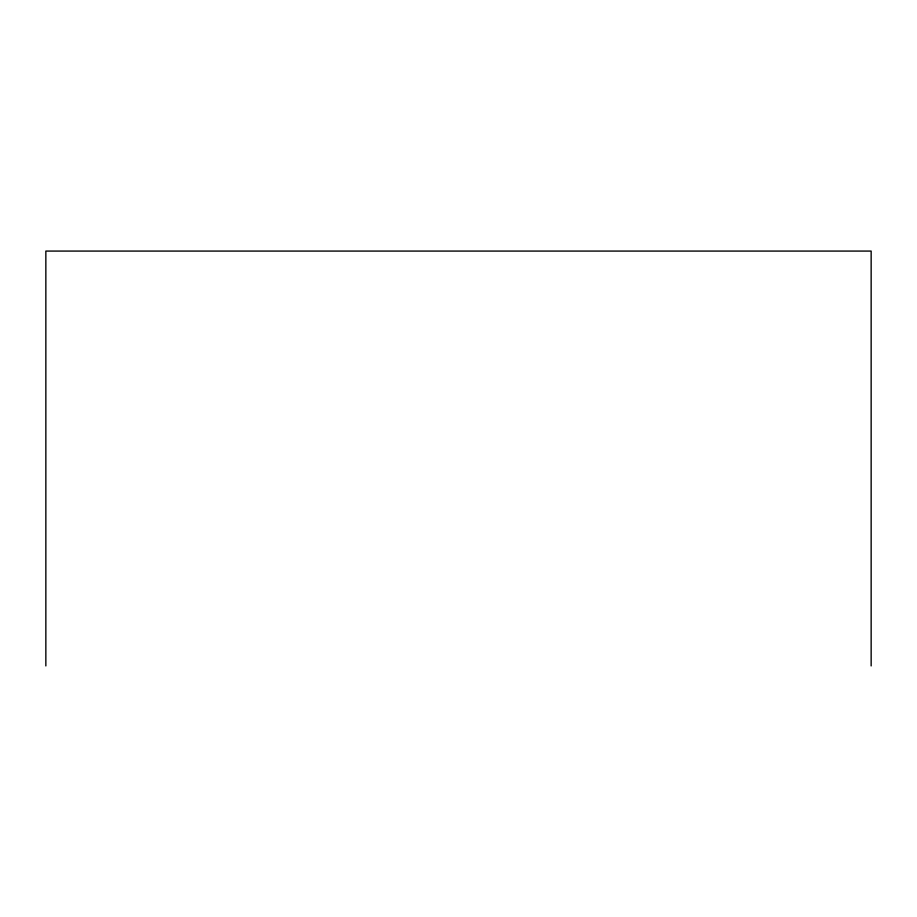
<?xml version="1.0" encoding="UTF-8"?>
<svg xmlns="http://www.w3.org/2000/svg" width="917" height="917" viewBox="0 0 917 917"><rect width="100%" height="100%" fill="white"/><g stroke="black" fill="none" stroke-linecap="round" stroke-linejoin="round"><path stroke-width="1.38" d="M871.15 665.925L871.15 251.075L45.85 251.075L45.85 665.925"/></g></svg>
